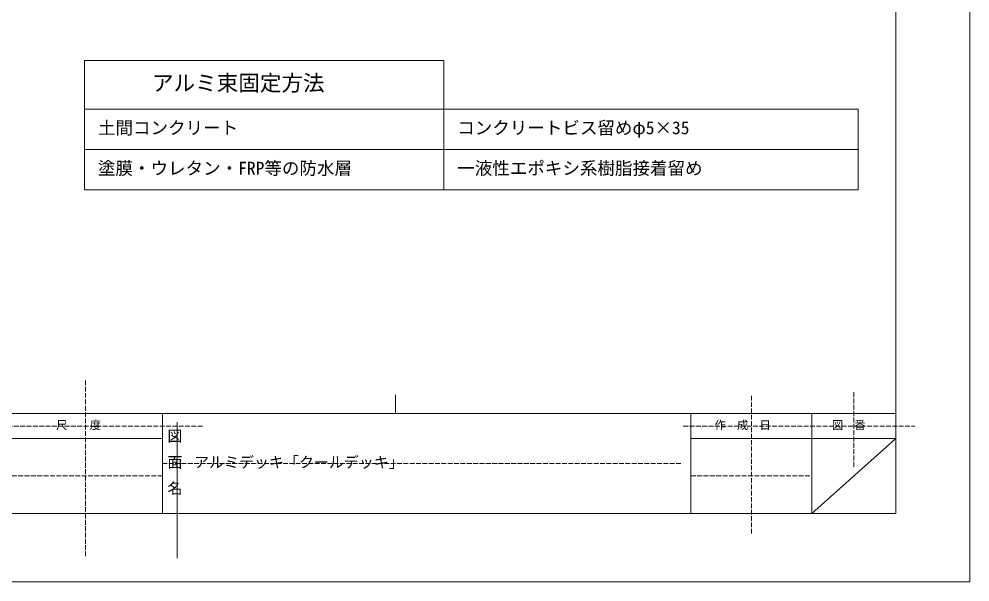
# Model space of a CAD drawing. Units: millimetres on the paper. Extents: x -420 to 420, y -297 to 297.
# Drawn here: x 166.5 to 420.5, y -297 to -146.6 of the extents above; entities that cross this region are included whole.
import ezdxf
from ezdxf.enums import TextEntityAlignment as Align

# ---------------------------------------------------------------- set-up
doc = ezdxf.new("R2010")
doc.units = ezdxf.units.MM
doc.linetypes.add('USER2', pattern=[1.693333, 1.27, -0.423333])
for name, color, linetype, lineweight in [('0-2_A-C01-補助線(非印刷)', 222, 'Continuous', 18), ('0-4_0-A01-枠A', 4, 'Continuous', 18), ('0-5_A-B01-文字_タイトル室名', 7, 'Continuous', 18), ('0-6_A-B03-文字_書込_大', 7, 'Continuous', 18), ('0-C_4-F', 7, 'USER2', 18)]:
    doc.layers.add(name, color=color, linetype=linetype, lineweight=lineweight)
doc.layers.add('0-3_0-A02-枠B', color=5, linetype='Continuous')
doc.styles.add('ＭＳ ゴシック', font='')
doc.styles.get('ＭＳ ゴシック').set_extended_font_data('MS Gothic')

msp = doc.modelspace()

# ---------------------------------------------------------------- linework, layer by layer
at = {"layer": '0-2_A-C01-補助線(非印刷)', "linetype": 'USER2'}
for p, q in [((184.254, -243.168), (184.254, -290.111)), ((389.474, -246.305), (389.474, -266.465)), ((362.135, -247.215), (362.135, -284.078)), ((114.38, -255.333), (215.845, -255.333)), ((343.939, -255.333), (405.745, -255.333)), ((204.873, -265.333), (343.263, -265.333)), ((204.873, -268.667), (117.985, -268.667)), ((345.987, -268.667), (378.282, -268.667))]:
    msp.add_line(p, q, dxfattribs=at)
at = {"layer": '0-2_A-C01-補助線(非印刷)', "color": 9}
msp.add_line((267.111, -252), (267.111, -247), dxfattribs=at)
at = {"layer": '0-2_A-C01-補助線(非印刷)'}
msp.add_line((208.776, -254.333), (208.776, -290.618), dxfattribs=at)
for points in [[(-420.5, -297), (420.5, -297), (420.5, 297), (-420.5, 297)], [(-400.667, 278.667), (400.667, 278.667), (400.667, -252), (-400.667, -252)]]:
    msp.add_lwpolyline(points, close=True, dxfattribs=at)
at = {"layer": '0-4_0-A01-枠A'}
for p, q in [((400.667, -278.667), (400.667, 278.667)), ((-400.667, -252), (343.263, -252)), ((204.873, -252), (204.873, -258.667)), ((343.263, -252), (345.987, -252)), ((345.987, -252), (345.987, -278.667)), ((345.987, -252), (400.667, -252)), ((378.282, -252), (378.282, -278.667)), ((117.985, -258.667), (204.873, -258.667)), ((204.873, -258.667), (204.873, -278.667)), ((345.987, -258.667), (400.667, -258.667)), ((400.667, -258.667), (378.282, -278.667)), ((-400.667, -278.667), (345.987, -278.667)), ((345.987, -278.667), (400.667, -278.667))]:
    msp.add_line(p, q, dxfattribs=at)
at = {"layer": '0-6_A-B03-文字_書込_大'}
for p, q in [((184.02, -157.671), (279.968, -157.671)), ((184.02, -157.671), (184.02, -192.231)), ((279.968, -157.671), (279.968, -192.231)), ((184.02, -170.631), (390.667, -170.631)), ((390.667, -170.631), (390.667, -192.231)), ((390.667, -170.631), (390.667, -192.231)), ((184.02, -181.431), (390.667, -181.431)), ((184.02, -192.231), (390.667, -192.231))]:
    msp.add_line(p, q, dxfattribs=at)
at = {"layer": '0-C_4-F'}
msp.add_lwpolyline([(-420.5, -297), (420.5, -297), (420.5, 297), (-420.5, 297)], close=True, dxfattribs=at)

# ---------------------------------------------------------------- texts
at = {"layer": '0-3_0-A02-枠B', "color": 7, "style": 'ＭＳ ゴシック'}
for s, height, p in [('尺\u3000\u3000度', 2.199, (176.457, -256.833)), ('作\u3000成\u3000日', 2.199, (352.292, -256.833)), ('図\u3000番', 2.199, (383.627, -256.833)), ('図', 2.933, (206.177, -260.333)), ('面', 2.933, (206.177, -267.333)), ('名', 2.933, (206.177, -274.333))]:
    msp.add_text(s, height=height, dxfattribs=at).set_placement(p, align=Align.BOTTOM_LEFT)
at = {"layer": '0-5_A-B01-文字_タイトル室名', "style": 'ＭＳ ゴシック'}
msp.add_text('アルミデッキ「クールデッキ」', height=2.933, dxfattribs=at).set_placement((213.292, -267.333), align=Align.BOTTOM_LEFT)
at = {"layer": '0-6_A-B03-文字_書込_大', "style": 'ＭＳ ゴシック'}
for s, height, p in [('アルミ束固定方法', 4.223, (202.054, -167.031)), ('土間コンクリート', 3.431, (187.62, -178.371)), ('コンクリートビス留めφ5×35', 3.431, (283.568, -178.371)), ('塗膜・ウレタン・FRP等の防水層', 3.431, (187.62, -189.171)), ('一液性エポキシ系樹脂接着留め', 3.431, (283.568, -189.171))]:
    msp.add_text(s, height=height, dxfattribs=at).set_placement(p, align=Align.BOTTOM_LEFT)

doc.saveas('drawing.dxf')
